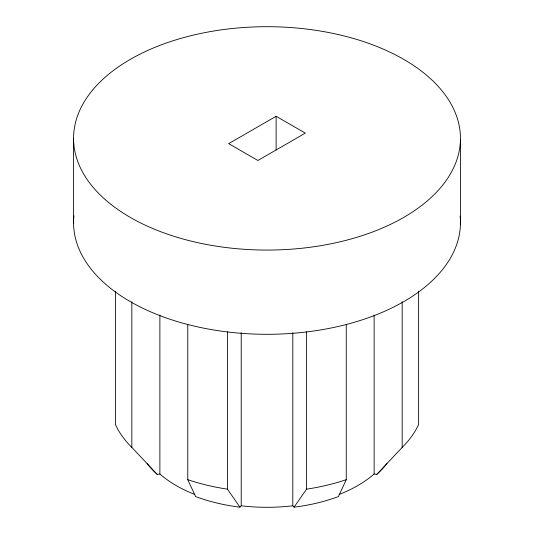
<?xml version="1.0" encoding="UTF-8"?>
<svg xmlns="http://www.w3.org/2000/svg" width="534" height="534" viewBox="0 0 534 534"><rect width="100%" height="100%" fill="white"/><g stroke="black" fill="none" stroke-linecap="round" stroke-linejoin="round"><path stroke-width="0.8" d="M346.252 324.805L346.252 479.672L338.443 496.547A130.897 75.574 0 0 1 294.06 507.16L292.799 505.785L292.799 332.649M306.556 331.801L306.556 489.164L294.06 507.16M187.768 324.805L187.768 479.672L195.577 496.547A130.897 75.574 0 0 0 239.953 507.16L241.214 505.785L241.214 332.649M418.623 291.244L418.623 424.463A156.696 90.466 0 0 1 402.182 447.379L376.697 474.459L374.127 474.005A128.32 74.086 0 0 1 339.09 494.504M276.125 116.272L228.706 143.646L257.889 160.494L305.308 133.12L276.125 116.272L276.125 150.001M115.391 291.244L115.391 424.463A156.696 90.466 0 0 0 131.831 447.379L157.316 474.459L159.886 474.005A128.32 74.086 0 0 0 194.917 494.504M239.953 507.16L227.457 489.164L227.457 331.801M460.435 139.888A193.441 111.686 0 0 1 168.036 234.346A193.441 111.686 0 0 1 172.549 40.918A193.441 111.686 0 0 1 460.435 139.888L460.435 224.126M402.182 301.677L402.182 447.379M374.127 315.013L374.127 474.005M159.886 315.013L159.886 474.005M131.831 301.677L131.831 447.379M73.565 138.887L73.565 223.125M386.89 463.565A130.897 75.574 0 0 1 376.697 474.459M157.316 474.459A130.897 75.574 0 0 1 147.124 463.565M292.799 505.791A128.32 74.086 0 0 1 241.208 505.791M346.252 479.672A156.696 90.466 0 0 1 306.556 489.164M227.457 489.164A156.696 90.466 0 0 1 187.761 479.672M460.121 216.11A193.441 111.686 0 0 1 266.833 334.304A193.441 111.686 0 0 1 73.912 215.91"/></g></svg>
